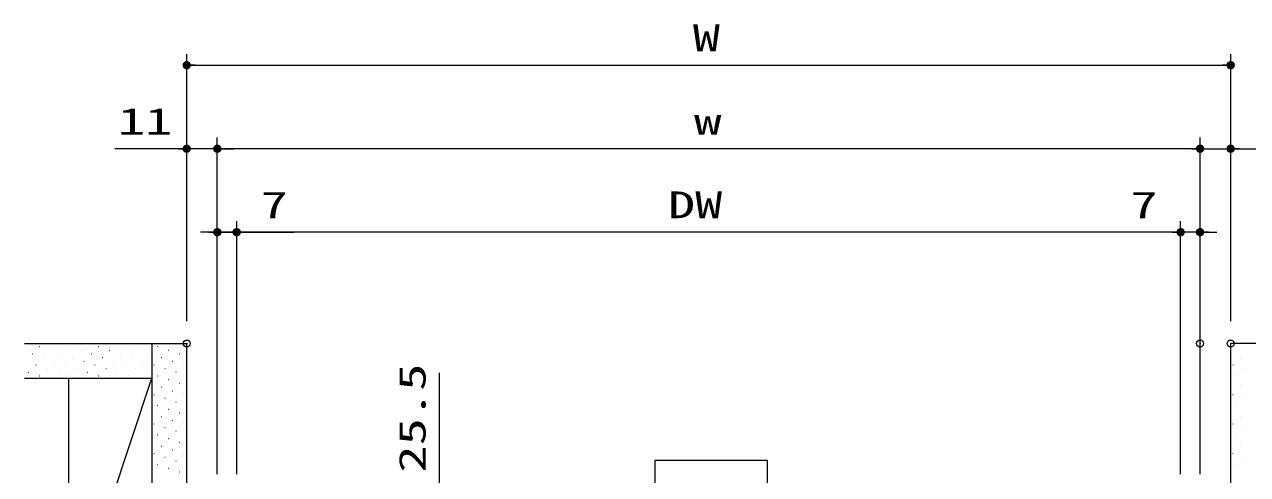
# Model space of a CAD drawing. Units: millimetres, scale not verified. Extents: x -1306 to 1306, y -607 to 607.
# Drawn here: x -687.6 to -247.4, y -288.9 to -127.2 of the extents above; entities that cross this region are included whole.
import ezdxf
from ezdxf.enums import TextEntityAlignment as Align

# ---------------------------------------------------------------- set-up
doc = ezdxf.new("R2010")
doc.units = ezdxf.units.MM
doc.header["$LTSCALE"] = 5
doc.header["$PDMODE"] = 32
doc.header["$PDSIZE"] = 2.5
for name, color, linetype, lineweight in [('0-1_線(黄)', 2, 'Continuous', 15), ('1-1_寸法線', 3, 'Continuous', 13), ('1-2_ハッチング', 6, 'Continuous', 9), ('1-4_DEFPOINTS', 7, 'Continuous', 5), ('1-5_0', 3, 'Continuous', 25)]:
    doc.layers.add(name, color=color, linetype=linetype, lineweight=lineweight)
doc.styles.add('ＭＳ ゴシック', font='')
doc.styles.get('ＭＳ ゴシック').set_extended_font_data('MS Gothic')

# ---------------------------------------------------------------- blocks, each defined once
blk = doc.blocks.new('_DOT')
at = {"layer": '1-5_0'}
blk.add_line((-2.5, 0), (-5, 0), dxfattribs=at)
for points in [[(0, 0), (-2.5, 0), (-2.48, 0.313)], [(0, 0), (-2.48, -0.313), (-2.5, 0)], [(0, 0), (-2.48, 0.313), (-2.421, 0.622)], [(0, 0), (-2.421, -0.622), (-2.48, -0.313)], [(0, 0), (-2.421, 0.622), (-2.324, 0.92)], [(0, 0), (-2.324, -0.92), (-2.421, -0.622)], [(0, 0), (-2.324, 0.92), (-2.191, 1.204)], [(0, 0), (-2.191, -1.204), (-2.324, -0.92)], [(0, 0), (-2.191, 1.204), (-2.023, 1.469)], [(0, 0), (-2.023, -1.469), (-2.191, -1.204)], [(0, 0), (-2.023, 1.469), (-1.822, 1.711)], [(0, 0), (-1.822, -1.711), (-2.023, -1.469)], [(0, 0), (-1.822, 1.711), (-1.594, 1.926)], [(0, 0), (-1.594, -1.926), (-1.822, -1.711)], [(0, 0), (-1.594, 1.926), (-1.34, 2.111)], [(0, 0), (-1.34, -2.111), (-1.594, -1.926)], [(0, 0), (-1.34, 2.111), (-1.064, 2.262)], [(0, 0), (-1.064, -2.262), (-1.34, -2.111)], [(0, 0), (-1.064, 2.262), (-0.773, 2.378)], [(0, 0), (-0.773, -2.378), (-1.064, -2.262)], [(0, 0), (-0.773, 2.378), (-0.468, 2.456)], [(0, 0), (-0.468, -2.456), (-0.773, -2.378)], [(0, 0), (-0.468, 2.456), (-0.157, 2.495)], [(0, 0), (-0.157, -2.495), (-0.468, -2.456)], [(0, 0), (-0.157, 2.495), (0.157, 2.495)], [(0, 0), (0.157, -2.495), (-0.157, -2.495)], [(0, 0), (0.157, 2.495), (0.468, 2.456)], [(0, 0), (0.468, 2.456), (0.773, 2.378)], [(0, 0), (0.773, 2.378), (1.064, 2.262)], [(0, 0), (1.064, 2.262), (1.34, 2.111)], [(0, 0), (1.34, 2.111), (1.594, 1.926)], [(0, 0), (1.594, 1.926), (1.822, 1.711)], [(0, 0), (1.822, 1.711), (2.023, 1.469)], [(0, 0), (2.023, 1.469), (2.191, 1.204)], [(0, 0), (2.191, 1.204), (2.324, 0.92)], [(0, 0), (2.324, 0.92), (2.421, 0.622)], [(0, 0), (2.421, 0.622), (2.48, 0.313)], [(0, 0), (2.48, 0.313), (2.5, 0)], [(0, 0), (0.468, -2.456), (0.157, -2.495)], [(0, 0), (0.773, -2.378), (0.468, -2.456)], [(0, 0), (1.064, -2.262), (0.773, -2.378)], [(0, 0), (1.34, -2.111), (1.064, -2.262)], [(0, 0), (1.594, -1.926), (1.34, -2.111)], [(0, 0), (1.822, -1.711), (1.594, -1.926)], [(0, 0), (2.023, -1.469), (1.822, -1.711)], [(0, 0), (2.191, -1.204), (2.023, -1.469)], [(0, 0), (2.324, -0.92), (2.191, -1.204)], [(0, 0), (2.421, -0.622), (2.324, -0.92)], [(0, 0), (2.48, -0.313), (2.421, -0.622)], [(0, 0), (2.5, 0), (2.48, -0.313)]]:
    blk.add_solid(points, dxfattribs=at)

msp = doc.modelspace()

# ---------------------------------------------------------------- linework, layer by layer
at = {"layer": '0-1_線(黄)'}
for p, q in [((-687.587, -241.841), (-629.197, -241.841)), ((-641.697, -241.841), (-641.697, -356.841)), ((-629.197, -296.841), (-629.197, -241.841)), ((-190.674, -241.841), (-253.514, -241.841)), ((-253.514, -296.841), (-253.514, -241.841)), ((-687.587, -254.341), (-641.697, -254.341)), ((-671.697, -344.341), (-641.697, -254.341)), ((-671.697, -254.341), (-671.697, -344.341))]:
    msp.add_line(p, q, dxfattribs=at)
at = {"layer": '1-1_寸法線'}
for p, q in [((-629.197, -233.841), (-629.197, -137.841)), ((-253.514, -233.841), (-253.514, -137.841)), ((-626.197, -141.841), (-256.514, -141.841)), ((-629.197, -233.841), (-629.197, -167.841)), ((-618.197, -288.841), (-618.197, -167.841)), ((-618.197, -288.841), (-618.197, -167.841)), ((-264.514, -233.841), (-264.514, -167.841)), ((-264.514, -288.841), (-264.514, -167.841)), ((-253.514, -233.841), (-253.514, -167.841)), ((-632.197, -171.841), (-655.101, -171.841)), ((-618.197, -171.841), (-629.197, -171.841)), ((-615.197, -171.841), (-612.197, -171.841)), ((-267.514, -171.841), (-615.197, -171.841)), ((-267.514, -171.841), (-270.514, -171.841)), ((-264.514, -171.841), (-253.514, -171.841)), ((-250.514, -171.841), (-227.61, -171.841)), ((-618.197, -288.841), (-618.197, -197.841)), ((-618.197, -288.841), (-618.197, -197.841)), ((-611.197, -288.841), (-611.197, -197.841)), ((-271.514, -288.841), (-271.514, -197.841)), ((-271.514, -288.841), (-271.514, -197.841)), ((-264.514, -233.841), (-264.514, -197.841)), ((-621.197, -201.841), (-624.197, -201.841)), ((-618.197, -201.841), (-611.197, -201.841)), ((-274.514, -201.841), (-615.197, -201.841)), ((-608.197, -201.841), (-590.53, -201.841)), ((-274.514, -201.841), (-292.181, -201.841)), ((-264.514, -201.841), (-271.514, -201.841)), ((-261.514, -201.841), (-258.514, -201.841)), ((-538.197, -293.841), (-538.197, -252.365))]:
    msp.add_line(p, q, dxfattribs=at)
msp.add_lwpolyline([(-460.636, -308.281), (-460.636, -283.763), (-420.351, -283.763), (-420.351, -308.281)], close=True, dxfattribs=at)
at = {"layer": '1-2_ハッチング'}
for p, q in [((-684.769, -245.539), (-684.719, -245.539)), ((-682.117, -242.887), (-682.067, -242.887)), ((-678.14, -244.213), (-678.09, -244.213)), ((-674.162, -245.539), (-674.112, -245.539)), ((-671.51, -242.887), (-671.46, -242.887)), ((-667.533, -244.213), (-667.483, -244.213)), ((-663.555, -245.539), (-663.505, -245.539)), ((-660.904, -242.887), (-660.854, -242.887)), ((-656.926, -244.213), (-656.876, -244.213)), ((-652.949, -245.539), (-652.899, -245.539)), ((-650.297, -242.887), (-650.247, -242.887)), ((-646.32, -244.213), (-646.27, -244.213)), ((-642.342, -245.539), (-642.292, -245.539)), ((-639.691, -242.887), (-639.641, -242.887)), ((-635.713, -244.213), (-635.663, -244.213)), ((-631.736, -245.539), (-631.686, -245.539)), ((-251.356, -242.887), (-251.306, -242.887)), ((-683.443, -249.516), (-683.393, -249.516)), ((-680.791, -246.865), (-680.741, -246.865)), ((-679.465, -250.842), (-679.415, -250.842)), ((-676.814, -248.19), (-676.764, -248.19)), ((-672.836, -249.516), (-672.786, -249.516)), ((-670.185, -246.865), (-670.135, -246.865)), ((-668.859, -250.842), (-668.809, -250.842)), ((-666.207, -248.19), (-666.157, -248.19)), ((-662.23, -249.516), (-662.18, -249.516)), ((-659.578, -246.865), (-659.528, -246.865)), ((-658.252, -250.842), (-658.202, -250.842)), ((-655.601, -248.19), (-655.551, -248.19)), ((-651.623, -249.516), (-651.573, -249.516)), ((-648.971, -246.865), (-648.921, -246.865)), ((-647.646, -250.842), (-647.596, -250.842)), ((-644.994, -248.19), (-644.944, -248.19)), ((-641.016, -249.516), (-640.966, -249.516)), ((-638.365, -246.865), (-638.315, -246.865)), ((-637.039, -250.842), (-636.989, -250.842)), ((-634.387, -248.19), (-634.337, -248.19)), ((-630.41, -249.516), (-630.36, -249.516)), ((-252.682, -249.516), (-252.632, -249.516)), ((-250.03, -246.865), (-249.98, -246.865)), ((-248.704, -250.842), (-248.654, -250.842)), ((-686.095, -252.168), (-686.045, -252.168)), ((-682.117, -253.494), (-682.067, -253.494)), ((-675.488, -252.168), (-675.438, -252.168)), ((-671.51, -253.494), (-671.46, -253.494)), ((-664.881, -252.168), (-664.831, -252.168)), ((-660.904, -253.494), (-660.854, -253.494)), ((-654.275, -252.168), (-654.225, -252.168)), ((-650.297, -253.494), (-650.247, -253.494)), ((-643.668, -252.168), (-643.618, -252.168)), ((-639.691, -253.494), (-639.641, -253.494)), ((-635.713, -254.82), (-635.663, -254.82)), ((-633.062, -252.168), (-633.012, -252.168)), ((-251.356, -253.494), (-251.306, -253.494)), ((-638.365, -257.471), (-638.315, -257.471)), ((-634.387, -258.797), (-634.337, -258.797)), ((-631.736, -256.145), (-631.686, -256.145)), ((-250.03, -257.471), (-249.98, -257.471)), ((-641.016, -260.123), (-640.966, -260.123)), ((-637.039, -261.449), (-636.989, -261.449)), ((-633.062, -262.774), (-633.012, -262.774)), ((-630.41, -260.123), (-630.36, -260.123)), ((-252.682, -260.123), (-252.632, -260.123)), ((-248.704, -261.449), (-248.654, -261.449)), ((-639.691, -264.1), (-639.641, -264.1)), ((-638.365, -268.078), (-638.315, -268.078)), ((-635.713, -265.426), (-635.663, -265.426)), ((-631.736, -266.752), (-631.686, -266.752)), ((-251.356, -264.1), (-251.306, -264.1)), ((-250.03, -268.078), (-249.98, -268.078)), ((-641.016, -270.729), (-640.966, -270.729)), ((-637.039, -272.055), (-636.989, -272.055)), ((-634.387, -269.404), (-634.337, -269.404)), ((-630.41, -270.729), (-630.36, -270.729)), ((-252.682, -270.729), (-252.632, -270.729)), ((-248.704, -272.055), (-248.654, -272.055)), ((-639.691, -274.707), (-639.641, -274.707)), ((-635.713, -276.033), (-635.663, -276.033)), ((-633.062, -273.381), (-633.012, -273.381)), ((-251.356, -274.707), (-251.306, -274.707)), ((-641.016, -281.336), (-640.966, -281.336)), ((-638.365, -278.684), (-638.315, -278.684)), ((-634.387, -280.01), (-634.337, -280.01)), ((-631.736, -277.359), (-631.686, -277.359)), ((-630.41, -281.336), (-630.36, -281.336)), ((-252.682, -281.336), (-252.632, -281.336)), ((-250.03, -278.684), (-249.98, -278.684)), ((-639.691, -285.313), (-639.641, -285.313)), ((-637.039, -282.662), (-636.989, -282.662)), ((-633.062, -283.988), (-633.012, -283.988)), ((-251.356, -285.313), (-251.306, -285.313)), ((-248.704, -282.662), (-248.654, -282.662)), ((-635.713, -286.639), (-635.663, -286.639)), ((-631.736, -287.965), (-631.686, -287.965))]:
    msp.add_line(p, q, dxfattribs=at)
at = {"layer": '1-4_DEFPOINTS'}
for p in [(-253.514, -141.841), (-618.197, -171.841), (-253.514, -171.841), (-618.197, -201.841), (-611.197, -201.841), (-264.514, -201.841), (-629.197, -241.841), (-264.514, -241.841), (-253.514, -241.841)]:
    msp.add_point(p, dxfattribs=at)

# ---------------------------------------------------------------- block references
at = {"layer": '1-1_寸法線', "xscale": 0.6, "yscale": 0.6, "rotation": 180}
for p in [(-629.197, -141.841), (-618.197, -171.841), (-618.197, -171.841), (-253.514, -171.841), (-618.197, -201.841), (-611.197, -201.841), (-264.514, -201.841)]:
    msp.add_blockref('_DOT', p, dxfattribs=at)
at = {"layer": '1-1_寸法線', "xscale": 0.6, "yscale": 0.6}
for p in [(-253.514, -141.841), (-629.197, -171.841), (-264.514, -171.841), (-264.514, -171.841), (-618.197, -201.841), (-271.514, -201.841), (-271.514, -201.841)]:
    msp.add_blockref('_DOT', p, dxfattribs=at)

# ---------------------------------------------------------------- texts
at = {"layer": '1-1_寸法線', "style": 'ＭＳ ゴシック', "width": 1.5}
for s, p in [('W', (-447.07, -139.692)), ('11', (-653.959, -169.692)), ('w', (-446.594, -169.692)), ('7', (-602.625, -199.692)), ('DW', (-456.046, -199.692)), ('7', (-289.61, -199.692))]:
    msp.add_text(s, height=9.604, dxfattribs=at).set_placement(p, align=Align.BOTTOM_LEFT)
msp.add_text('25.5', height=9.604, rotation=90, dxfattribs=at).set_placement((-540.346, -288.27), align=Align.BOTTOM_LEFT)

doc.saveas('drawing.dxf')
